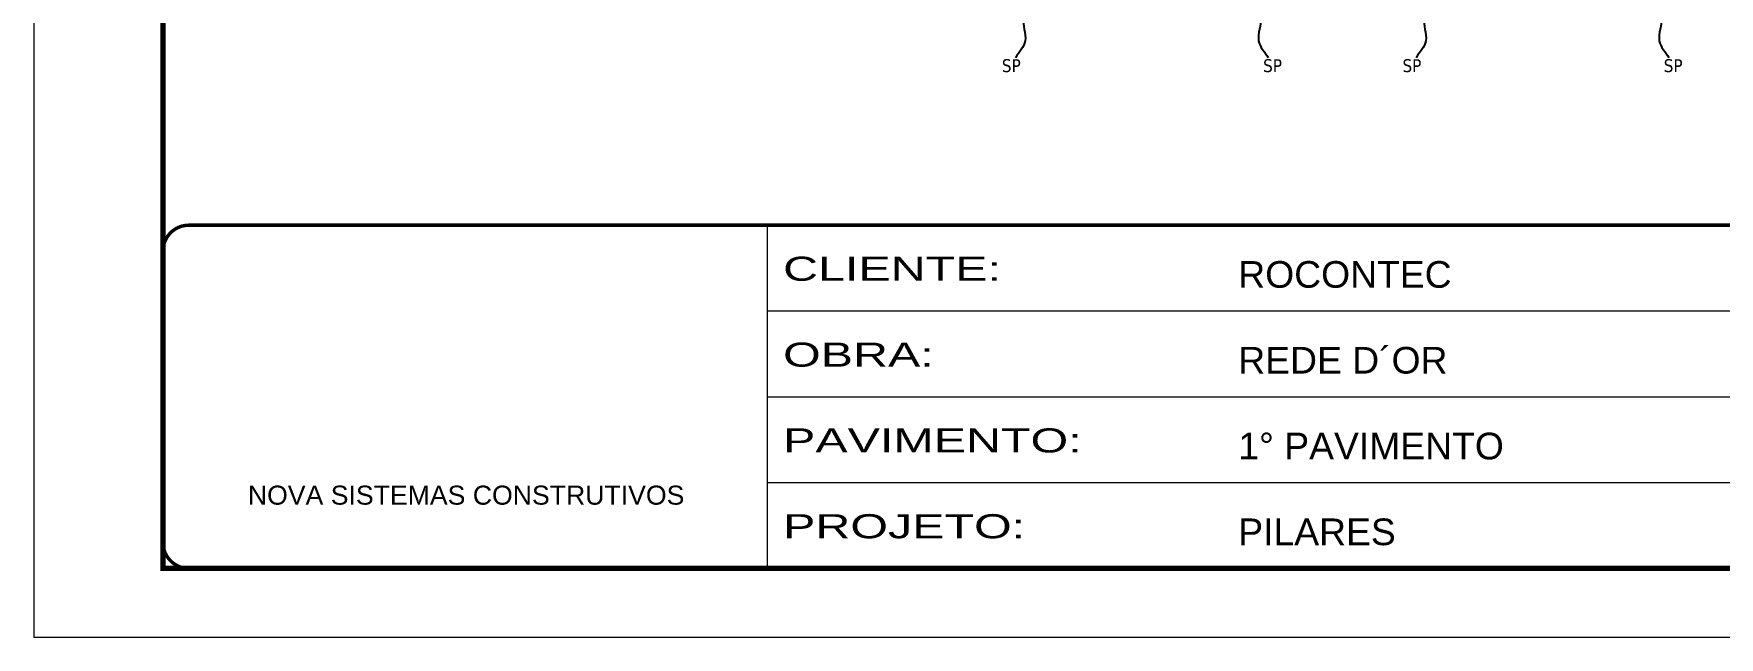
# Model space of a CAD drawing. Extents: x 2949 to 9203, y -16089 to 12527.
# Drawn here: x 2949 to 3927, y -3455 to -3104 of the extents above; entities that cross this region are included whole.
import ezdxf

# ---------------------------------------------------------------- set-up
doc = ezdxf.new("R2010")
doc.units = 0
doc.linetypes.add('CONTINUO', pattern=[0])
doc.linetypes.add('DASHED', pattern=[0.75, 0.5, -0.25])
doc.layers.add('COTA', color=241, linetype='Continuous')
doc.layers.add('texto', color=7, linetype='Continuous')
doc.layers.add('Folhas', color=255, linetype='Continuous', lineweight=9)
doc.layers.add('SARRAFO DE PRESSAO', color=251, linetype='DASHED', lineweight=9)
doc.styles.add('ARIAL', font='arial.ttf')
doc.styles.get("Standard").update_dxf_attribs({"font": 'arial.ttf'})
doc.styles.add('Tecnologia', font='')
doc.styles.get('Tecnologia').set_extended_font_data('Forgotten Futurist')
doc.dimstyles.get("Standard").update_dxf_attribs({"dimtxt": 0.18, "dimasz": 0.18, "dimexe": 0.18, "dimexo": 0.0625, "dimgap": 0.09, "dimtad": 0, "dimtih": 1, "dimtoh": 1, "dimdec": 4, "dimzin": 0, "dimdsep": 46, "dimtxsty": 'Standard', "dimcen": 0.09, "dimadec": 0, "dimazin": 0, "dimtfac": 1, "dimtdec": 4, "dimtofl": 0, "dimtmove": 0, "dimatfit": 3, "dimfxl": 1, "dimtolj": 1, "dimtzin": 0, "dimarcsym": 0})

# ---------------------------------------------------------------- blocks, each defined once
blk = doc.blocks.new('9999999999')
at = {"color": 30, "linetype": 'CONTINUO'}
for p, q in [((98564.56, 34230.21), (98564.56, 34429.45)), ((98564.56, 34379.64), (99583.98, 34379.64)), ((98564.56, 34329.83), (99487.98, 34329.83)), ((98564.56, 34280.02), (99487.98, 34280.02))]:
    blk.add_line(p, q, dxfattribs=at)
at = {"color": 30, "linetype": 'CONTINUO', "const_width": 2}
blk.add_lwpolyline([(99583.98, 34230.21), (99583.98, 34414.45, 0.414214), (99568.98, 34429.45), (98228.98, 34429.45, 0.414214), (98213.98, 34414.45), (98213.98, 34245.21, 0.414214), (98228.98, 34230.21), (99583.98, 34230.21)], format="xyb", dxfattribs=at)
at = {"layer": 'Folhas'}
blk.add_lwpolyline([(98138.98, 34190.21), (99623.98, 34190.21), (99623.98, 35240.21), (98138.98, 35240.21)], close=True, dxfattribs=at)
at = {"layer": 'Folhas', "color": 30, "const_width": 3}
blk.add_lwpolyline([(98213.98, 34230.21), (99583.98, 34230.21), (99583.98, 35200.21), (98213.98, 35200.21)], close=True, dxfattribs=at)
at = {"color": 7, "linetype": 'Continuous', "ltscale": 5, "style": 'ARIAL'}
for s, height, p in [('ROCONTEC', 15.483, (98837.68, 34393.13)), ('REDE D´OR', 15.483, (98837.68, 34343.32)), ('1° PAVIMENTO', 15.4829, (98837.68, 34293.51)), ('NOVA SISTEMAS CONSTRUTIVOS', 11.0592, (98263.19, 34267.21)), ('PILARES', 15.483, (98837.68, 34243.7))]:
    blk.add_text(s, height=height, dxfattribs=at).set_placement(p)
at = {"layer": 'Folhas', "color": 7, "style": 'Tecnologia', "width": 1.5}
for s, p in [('CLIENTE:', (98573.65, 34397.17)), ('OBRA:', (98573.65, 34347.31)), ('PAVIMENTO:', (98573.65, 34297.5)), ('PROJETO:', (98573.65, 34247.69))]:
    blk.add_text(s, height=14, dxfattribs=at).set_placement(p)

msp = doc.modelspace()

# ---------------------------------------------------------------- block references
at = {"layer": 'SARRAFO DE PRESSAO', "color": 6, "linetype": 'ByBlock'}
msp.add_blockref('9999999999', (-95189.94, -37644.95), dxfattribs=at)

# ---------------------------------------------------------------- texts
at = {"layer": 'texto', "color": 0, "char_height": 7.5, "attachment_point": 5}
for insert in [(3516.08, -3122.95), (3667.63, -3122.95), (3748.47, -3122.95), (3900.02, -3122.95)]:
    msp.add_mtext('{\\fTahoma|b0|i0|c0|p34;\\C4;SP}', dxfattribs=dict(at, insert=insert))

# ---------------------------------------------------------------- leaders
at = {"layer": 'COTA', "path_type": 1}
for points in [[(3539.02, -3083.64), (3523.24, -3095.47), (3524.16, -3108.48), (3518.61, -3118.26)], [(3644.68, -3083.64), (3660.47, -3095.47), (3659.54, -3108.48), (3665.09, -3118.26)], [(3771.42, -3083.64), (3755.63, -3095.47), (3756.56, -3108.48), (3751.01, -3118.26)], [(3877.08, -3083.64), (3892.86, -3095.47), (3891.94, -3108.48), (3897.49, -3118.26)]]:
    msp.add_leader(points, dimstyle='Standard', override={"dimasz": 8}, dxfattribs=at)

doc.saveas('drawing.dxf')
